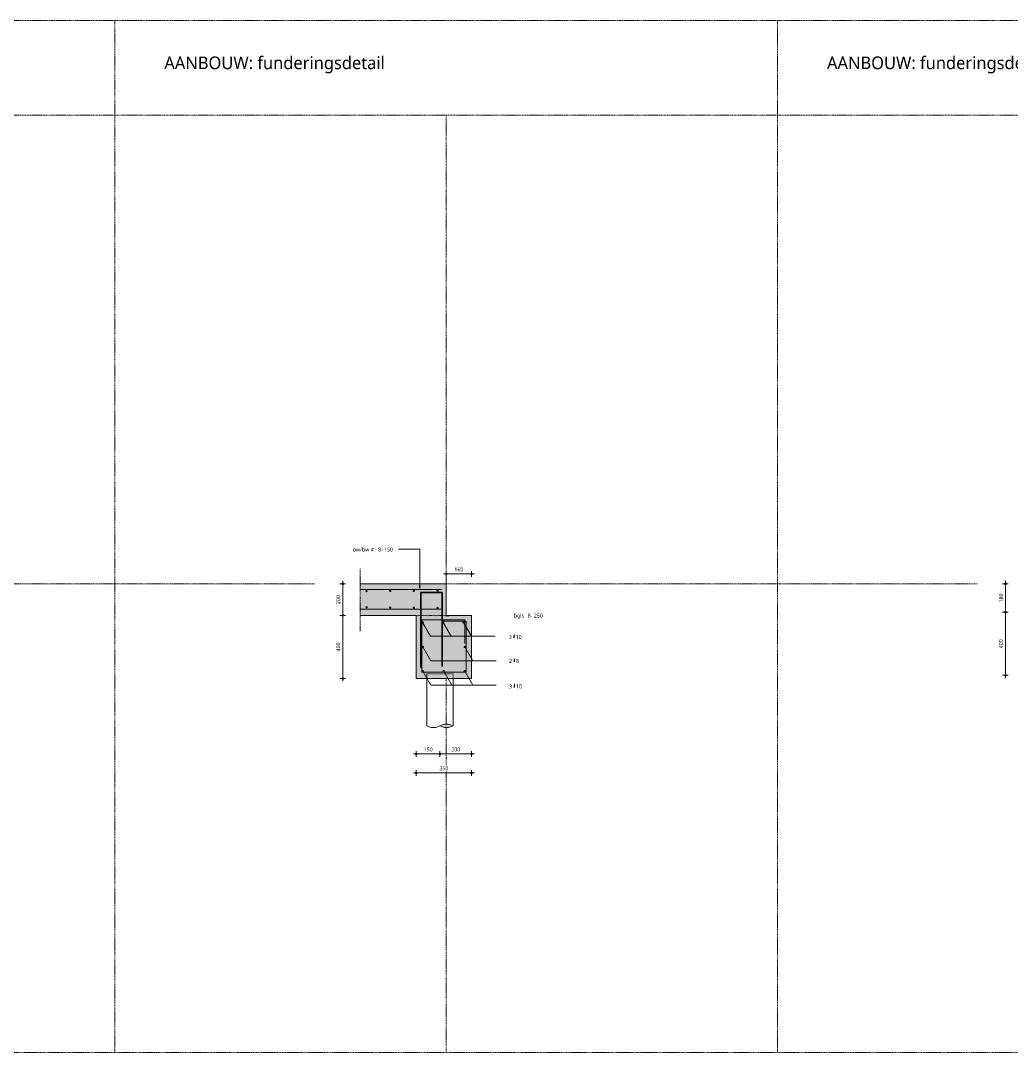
# Model space of a CAD drawing. Header units: millimetres. Extents: x -14163 to 55687, y -143 to 37302.
# Drawn here: x 42489 to 48768, y 7560 to 14100 of the extents above; entities that cross this region are included whole.
import ezdxf

# ---------------------------------------------------------------- set-up
doc = ezdxf.new("R2010")
doc.units = ezdxf.units.MM
doc.linetypes.add('Dash', pattern=[6.35, 3.175, -3.175])
doc.linetypes.add('MV_center', pattern=[15, 6, -3, 3, -3])
for name, color, linetype, lineweight in [('A-ANNO-DIMS', 211, 'Continuous', 13), ('A-ANNO-DIMS-10', 211, 'Continuous', 13), ('A-DETL', 90, 'Continuous', 13), ('A-DETL-GENF', 92, 'Continuous', 18), ('A-DETL-GENF-HDLN', 1, 'Dash', 18), ('A-DETL-IDEN', 3, 'Continuous', 18), ('A-DETL-MEDM', 33, 'Continuous', 18), ('G-ANNO-TEXT', 231, 'Continuous', 13)]:
    doc.layers.add(name, color=color, linetype=linetype, lineweight=lineweight)
doc.styles.add('Segoe UI_3', font='segoeui.ttf', dxfattribs={"height": 25})
doc.styles.add('Segoe UI_5', font='segoeui.ttf', dxfattribs={"height": 80})
doc.dimstyles.new('2_5_mm', dxfattribs={"dimscale": 304.8, "dimtxt": 26.184099, "dimasz": 0.032808, "dimexe": 0.059055, "dimexo": 0.0625, "dimgap": 0.029528, "dimtad": 1, "dimdec": 0, "dimzin": 0, "dimdsep": 46, "dimtxsty": 'Segoe UI_3', "dimblk1": 'DOTBLANK', "dimblk2": 'DOTBLANK', "dimsah": 1, "dimcen": 0.09, "dimdle": 0.059055, "dimazin": 0, "dimtfac": 1, "dimtdec": 4, "dimtix": 1, "dimtmove": 0, "dimatfit": 3, "dimfxl": 0.059055, "dimfxlon": 1, "dimtvp": 1, "dimtfill": 1, "dimtolj": 1, "dimtzin": 0, "dimarcsym": 2})
doc.dimstyles.new('2_5_mm_2', dxfattribs={"dimscale": 304.8, "dimtxt": 26.184099, "dimasz": 0.032808, "dimexe": 0.059055, "dimexo": 0.0625, "dimgap": 0.029528, "dimtad": 1, "dimdec": 0, "dimzin": 0, "dimdsep": 46, "dimtxsty": 'Segoe UI_3', "dimblk1": 'DOTBLANK', "dimblk2": 'DOTBLANK', "dimsah": 1, "dimcen": 0.09, "dimdle": 0.059055, "dimazin": 0, "dimtfac": 1, "dimtdec": 4, "dimtix": 1, "dimtmove": 0, "dimatfit": 3, "dimfxl": 0.059055, "dimfxlon": 1, "dimtvp": 1, "dimtfill": 1, "dimtolj": 1, "dimtzin": 0, "dimarcsym": 2})

# ---------------------------------------------------------------- blocks, each defined once
blk = doc.blocks.new('28 beugels - rond 8-4424730-Details Constructie')
at = {"layer": 'A-DETL-MEDM'}
for p, q in [((0, 332.1), (272, 332.1)), ((0, 0), (0, 332.1)), ((272, 332.1), (272, 182.1)), ((130, 324.1), (280, 324.1)), ((280, 324.1), (280, 0)), ((280, 0), (0, 0))]:
    blk.add_line(p, q, dxfattribs=at)
blk = doc.blocks.new('28 reeks_staven - Type 1-4438408-Details Constructie')
at = {"layer": 'A-DETL-GENF'}
for points in [[(0, -5), (1.3, -4.8), (2.5, -4.3), (3.5, -3.5), (4.3, -2.5), (4.8, -1.3), (5, 0), (4.8, 1.3), (4.3, 2.5), (3.5, 3.5), (2.5, 4.3), (1.3, 4.8), (0, 5), (-1.3, 4.8), (-2.5, 4.3), (-3.5, 3.5), (-4.3, 2.5), (-4.8, 1.3), (-5, 0), (-4.8, -1.3), (-4.3, -2.5), (-3.5, -3.5), (-2.5, -4.3), (-1.3, -4.8)], [(133.2, -5), (134.5, -4.8), (135.7, -4.3), (136.7, -3.5), (137.5, -2.5), (138, -1.3), (138.2, 0), (138, 1.3), (137.5, 2.5), (136.7, 3.5), (135.7, 4.3), (134.5, 4.8), (133.2, 5), (131.9, 4.8), (130.7, 4.3), (129.7, 3.5), (128.9, 2.5), (128.4, 1.3), (128.2, 0), (128.4, -1.3), (128.9, -2.5), (129.7, -3.5), (130.7, -4.3), (131.9, -4.8)], [(266.4, -5), (267.7, -4.8), (268.9, -4.3), (269.9, -3.5), (270.7, -2.5), (271.2, -1.3), (271.4, 0), (271.2, 1.3), (270.7, 2.5), (269.9, 3.5), (268.9, 4.3), (267.7, 4.8), (266.4, 5), (265.1, 4.8), (263.9, 4.3), (262.9, 3.5), (262.1, 2.5), (261.6, 1.3), (261.4, 0), (261.6, -1.3), (262.1, -2.5), (262.9, -3.5), (263.9, -4.3), (265.1, -4.8)]]:
    blk.add_hatch(color=256, dxfattribs=at).paths.add_polyline_path(points)
for p, q in [((0, 0), (50.7, -87.8)), ((133.2, 0), (183.9, -87.8)), ((266.4, 0), (317.1, -87.8)), ((50.7, -87.8), (466.4, -87.8))]:
    blk.add_line(p, q, dxfattribs=at)
at = {"layer": 'A-DETL-MEDM'}
for centre, start, end in [((0, 0), 360, 180), ((0, 0), 180, 360), ((133.2, 0), 0, 180), ((133.2, 0), 180, 360), ((266.4, 0), 0, 180), ((266.4, 0), 180, 360)]:
    blk.add_arc(centre, 5, start, end, dxfattribs=at)
blk = doc.blocks.new('NLRS_28_DI_net - Type 1-5063355-Details Constructie')
at = {"layer": 'A-DETL-GENF'}
for points in [[(55, 42), (54, 41.9), (53, 41.5), (52.2, 40.8), (51.5, 40), (51.1, 39), (51, 38), (51.1, 37), (51.5, 36), (52.2, 35.2), (53, 34.5), (54, 34.1), (55, 34), (56, 34.1), (57, 34.5), (57.8, 35.2), (58.5, 36), (58.9, 37), (59, 38), (58.9, 39), (58.5, 40), (57.8, 40.8), (57, 41.5), (56, 41.9)], [(205, 43), (204, 42.9), (203, 42.5), (202.2, 41.8), (201.5, 41), (201.1, 40), (201, 39), (201.1, 38), (201.5, 37), (202.2, 36.2), (203, 35.5), (204, 35.1), (205, 35), (206, 35.1), (207, 35.5), (207.8, 36.2), (208.5, 37), (208.9, 38), (209, 39), (208.9, 40), (208.5, 41), (207.8, 41.8), (207, 42.5), (206, 42.9)], [(355, 44), (354, 43.9), (353, 43.5), (352.2, 42.8), (351.5, 42), (351.1, 41), (351, 40), (351.1, 39), (351.5, 38), (352.2, 37.2), (353, 36.5), (354, 36.1), (355, 36), (356, 36.1), (357, 36.5), (357.8, 37.2), (358.5, 38), (358.9, 39), (359, 40), (358.9, 41), (358.5, 42), (357.8, 42.8), (357, 43.5), (356, 43.9)], [(505, 45), (504, 44.9), (503, 44.5), (502.2, 43.8), (501.5, 43), (501.1, 42), (501, 41), (501.1, 40), (501.5, 39), (502.2, 38.2), (503, 37.5), (504, 37.1), (505, 37), (506, 37.1), (507, 37.5), (507.8, 38.2), (508.5, 39), (508.9, 40), (509, 41), (508.9, 42), (508.5, 43), (507.8, 43.8), (507, 44.5), (506, 44.9)]]:
    blk.add_hatch(color=256, dxfattribs=at).paths.add_polyline_path(points)
at = {"layer": 'A-DETL-MEDM'}
blk.add_line((30, 30), (545, 30), dxfattribs=at)
for centre, start, end in [((55, 38), 0, 180), ((55, 38), 180, 360), ((205, 39), 0, 180), ((205, 39), 180, 0), ((355, 40), 0, 180), ((355, 40), 180, 0), ((505, 41), 0, 180), ((505, 41), 180, 0)]:
    blk.add_arc(centre, 4, start, end, dxfattribs=at)
blk = doc.blocks.new('NLRS_28_DI_net - Type 1-5063345-Details Constructie')
at = {"layer": 'A-DETL-GENF'}
for points in [[(55, -34), (54, -34.1), (53, -34.5), (52.2, -35.2), (51.5, -36), (51.1, -37), (51, -38), (51.1, -39), (51.5, -40), (52.2, -40.8), (53, -41.5), (54, -41.9), (55, -42), (56, -41.9), (57, -41.5), (57.8, -40.8), (58.5, -40), (58.9, -39), (59, -38), (58.9, -37), (58.5, -36), (57.8, -35.2), (57, -34.5), (56, -34.1)], [(205, -35), (204, -35.1), (203, -35.5), (202.2, -36.2), (201.5, -37), (201.1, -38), (201, -39), (201.1, -40), (201.5, -41), (202.2, -41.8), (203, -42.5), (204, -42.9), (205, -43), (206, -42.9), (207, -42.5), (207.8, -41.8), (208.5, -41), (208.9, -40), (209, -39), (208.9, -38), (208.5, -37), (207.8, -36.2), (207, -35.5), (206, -35.1)], [(355, -36), (354, -36.1), (353, -36.5), (352.2, -37.2), (351.5, -38), (351.1, -39), (351, -40), (351.1, -41), (351.5, -42), (352.2, -42.8), (353, -43.5), (354, -43.9), (355, -44), (356, -43.9), (357, -43.5), (357.8, -42.8), (358.5, -42), (358.9, -41), (359, -40), (358.9, -39), (358.5, -38), (357.8, -37.2), (357, -36.5), (356, -36.1)], [(505, -37), (504, -37.1), (503, -37.5), (502.2, -38.2), (501.5, -39), (501.1, -40), (501, -41), (501.1, -42), (501.5, -43), (502.2, -43.8), (503, -44.5), (504, -44.9), (505, -45), (506, -44.9), (507, -44.5), (507.8, -43.8), (508.5, -43), (508.9, -42), (509, -41), (508.9, -40), (508.5, -39), (507.8, -38.2), (507, -37.5), (506, -37.1)]]:
    blk.add_hatch(color=256, dxfattribs=at).paths.add_polyline_path(points)
at = {"layer": 'A-DETL-MEDM'}
blk.add_line((30, -30), (545, -30), dxfattribs=at)
for centre, start, end in [((55, -38), 360, 180), ((55, -38), 180, 360), ((205, -39), 360, 180), ((205, -39), 180, 360), ((355, -40), 360, 180), ((355, -40), 180, 360), ((505, -41), 0, 180), ((505, -41), 180, 360)]:
    blk.add_arc(centre, 4, start, end, dxfattribs=at)
blk = doc.blocks.new('28 reeks_staven - Type 1-4440450-Details Constructie')
at = {"layer": 'A-DETL-GENF'}
for points in [[(0, -4), (1, -3.9), (2, -3.5), (2.8, -2.8), (3.5, -2), (3.9, -1), (4, 0), (3.9, 1), (3.5, 2), (2.8, 2.8), (2, 3.5), (1, 3.9), (0, 4), (-1, 3.9), (-2, 3.5), (-2.8, 2.8), (-3.5, 2), (-3.9, 1), (-4, 0), (-3.9, -1), (-3.5, -2), (-2.8, -2.8), (-2, -3.5), (-1, -3.9)], [(266.4, -4), (267.4, -3.9), (268.4, -3.5), (269.2, -2.8), (269.9, -2), (270.3, -1), (270.4, 0), (270.3, 1), (269.9, 2), (269.2, 2.8), (268.4, 3.5), (267.4, 3.9), (266.4, 4), (265.4, 3.9), (264.4, 3.5), (263.6, 2.8), (262.9, 2), (262.5, 1), (262.4, 0), (262.5, -1), (262.9, -2), (263.6, -2.8), (264.4, -3.5), (265.4, -3.9)]]:
    blk.add_hatch(color=256, dxfattribs=at).paths.add_polyline_path(points)
for p, q in [((0, 0), (50.7, -87.8)), ((266.4, 0), (317.1, -87.8)), ((50.7, -87.8), (466.4, -87.8))]:
    blk.add_line(p, q, dxfattribs=at)
at = {"layer": 'A-DETL-MEDM'}
for centre, start, end in [((0, 0), 0, 180), ((266.4, 0), 0, 180), ((266.4, 0), 180, 360), ((0, 0), 180, 360)]:
    blk.add_arc(centre, 4, start, end, dxfattribs=at)
blk = doc.blocks.new('28 reeks_staven - Type 1-4440478-Details Constructie')
at = {"layer": 'A-DETL-GENF'}
for points in [[(0, -5), (1.3, -4.8), (2.5, -4.3), (3.5, -3.5), (4.3, -2.5), (4.8, -1.3), (5, 0), (4.8, 1.3), (4.3, 2.5), (3.5, 3.5), (2.5, 4.3), (1.3, 4.8), (0, 5), (-1.3, 4.8), (-2.5, 4.3), (-3.5, 3.5), (-4.3, 2.5), (-4.8, 1.3), (-5, 0), (-4.8, -1.3), (-4.3, -2.5), (-3.5, -3.5), (-2.5, -4.3), (-1.3, -4.8)], [(129.4, -5), (130.7, -4.8), (131.9, -4.3), (132.9, -3.5), (133.7, -2.5), (134.2, -1.3), (134.4, 0), (134.2, 1.3), (133.7, 2.5), (132.9, 3.5), (131.9, 4.3), (130.7, 4.8), (129.4, 5), (128.1, 4.8), (126.9, 4.3), (125.8, 3.5), (125.1, 2.5), (124.6, 1.3), (124.4, 0), (124.6, -1.3), (125.1, -2.5), (125.8, -3.5), (126.9, -4.3), (128.1, -4.8)], [(258.8, -5), (260.1, -4.8), (261.3, -4.3), (262.3, -3.5), (263.1, -2.5), (263.6, -1.3), (263.8, 0), (263.6, 1.3), (263.1, 2.5), (262.3, 3.5), (261.3, 4.3), (260.1, 4.8), (258.8, 5), (257.5, 4.8), (256.3, 4.3), (255.2, 3.5), (254.4, 2.5), (253.9, 1.3), (253.8, 0), (253.9, -1.3), (254.4, -2.5), (255.2, -3.5), (256.3, -4.3), (257.5, -4.8)]]:
    blk.add_hatch(color=256, dxfattribs=at).paths.add_polyline_path(points)
for p, q in [((0, 0), (50.7, -87.8)), ((129.4, 0), (180, -87.8)), ((258.8, 0), (309.4, -87.8)), ((50.7, -87.8), (458.8, -87.8))]:
    blk.add_line(p, q, dxfattribs=at)
at = {"layer": 'A-DETL-MEDM'}
for centre, start, end in [((0, 0), 0, 180), ((129.4, 0), 0, 180), ((258.8, 0), 0, 180), ((258.8, 0), 180, 360), ((0, 0), 180, 360), ((129.4, 0), 180, 360)]:
    blk.add_arc(centre, 5, start, end, dxfattribs=at)
blk = doc.blocks.new('NLRS_00_DI_maskeer - Type 1-4234382-Details Constructie')
at = {"layer": 'A-DETL-GENF', "linetype": 'MV_center'}
blk.add_line((300, 0), (-100, 0), dxfattribs=at)
blk = doc.blocks.new('17 paal_aanzicht - Type 1-3186683-Details Constructie')
at = {"layer": 'A-DETL-GENF', "linetype": 'Dash'}
blk.add_hatch(color=256, dxfattribs=at).paths.add_polyline_path([(42, -310.4), (52.9, -309.7), (63.6, -307.7), (74, -304.5), (84, -300), (74, -295.5), (63.6, -292.3), (52.9, -290.3), (42, -289.6), (31.1, -290.3), (20.4, -292.3), (10, -295.5), (0, -300), (10, -304.5), (20.4, -307.7), (31.1, -309.7)])
at = {"layer": 'A-DETL-GENF'}
for p, q in [((-84, 0), (-84, -300)), ((84, -300), (84, 0))]:
    blk.add_line(p, q, dxfattribs=at)
for centre, radius, start, end in [((-42, -230.9), 80.9, 238.70615, 301.29385), ((42, -379.9), 90.3, 62.28114, 117.71886), ((42, -379.9), 90.3, 62.28114, 117.71886), ((42, -220.1), 90.3, 242.28114, 297.71886)]:
    blk.add_arc(centre, radius, start, end, dxfattribs=at)
at = {"layer": 'A-DETL-GENF-HDLN'}
for p, q in [((-84, 0), (-84, 30)), ((-84, 30), (84, 30)), ((84, 30), (84, 0))]:
    blk.add_line(p, q, dxfattribs=at)
blk = doc.blocks.new('28_TAG_DI_wapening - 2_5 omschrijving_diameter_hoh-3658684-Details Constructie')
at = {"layer": 'A-DETL-IDEN'}
for p, q in [((-3.63, -1.31), (-2.23, 1.39)), ((-2.06, 0.84), (-2.97, 0.84)), ((-1.87, 1.21), (-2.78, 1.21))]:
    blk.add_line(p, q, dxfattribs=at)
blk.add_circle((-3.06, -0.22), 0.483, dxfattribs=at)
blk = doc.blocks.new('28_TAG_DI_wapening - 2_5 aantal_diameter-3658683-Details Constructie')
at = {"layer": 'A-DETL-IDEN'}
for p, q in [((-3.63, -1.31), (-2.23, 1.39)), ((-2.06, 0.84), (-2.97, 0.84)), ((-1.87, 1.21), (-2.78, 1.21))]:
    blk.add_line(p, q, dxfattribs=at)
blk.add_circle((-3.06, -0.22), 0.483, dxfattribs=at)
blk = doc.blocks.new('DIMBLOCK365-Details Constructie')
at = {"layer": 'A-ANNO-DIMS-10'}
for p, q in [((44531.1, 10329.9), (44513.1, 10329.9)), ((44531.1, 9911.9), (44531.1, 10329.9)), ((44531.1, 10329.9), (44549.1, 10329.9)), ((44531.1, 9929.9), (44513.1, 9929.9)), ((44531.1, 9929.9), (44549.1, 9929.9))]:
    blk.add_line(p, q, dxfattribs=at)
for centre in [(44531.1, 10329.9), (44531.1, 9929.9)]:
    blk.add_circle(centre, 5, dxfattribs=at)
at = {"layer": 'A-ANNO-DIMS-10', "color": 0, "insert": (44489.5, 10101.3), "char_height": 25, "width": 68.555, "attachment_point": 1, "rotation": 90, "line_spacing_factor": 1.142579, "style": 'Segoe UI_3', "bg_fill": 3, "box_fill_scale": 1.25, "bg_fill_color": 9, "bg_fill_true_color": 13158600, "bg_fill_transparency": 0}
blk.add_mtext('400', dxfattribs=at)
blk = doc.blocks.new('_DotBlank')
at = {"color": 0, "linetype": 'ByBlock', "lineweight": -2}
blk.add_line((-0.5, 0), (-1, 0), dxfattribs=at)
blk.add_circle((0, 0), 0.5, dxfattribs=at)
blk = doc.blocks.new('DIMBLOCK366-Details Constructie')
at = {"layer": 'A-ANNO-DIMS-10'}
for p, q in [((44531.1, 10529.9), (44513.1, 10529.9)), ((44531.1, 10329.9), (44531.1, 10547.9)), ((44531.1, 10529.9), (44549.1, 10529.9)), ((44531.1, 10329.9), (44513.1, 10329.9)), ((44531.1, 10329.9), (44549.1, 10329.9))]:
    blk.add_line(p, q, dxfattribs=at)
for centre in [(44531.1, 10529.9), (44531.1, 10329.9)]:
    blk.add_circle(centre, 5, dxfattribs=at)
at = {"layer": 'A-ANNO-DIMS-10', "color": 0, "insert": (44489.5, 10401.3), "char_height": 25, "width": 68.555, "attachment_point": 1, "rotation": 90, "line_spacing_factor": 1.142579, "style": 'Segoe UI_3', "bg_fill": 3, "box_fill_scale": 1.25, "bg_fill_color": 9, "bg_fill_true_color": 13158600, "bg_fill_transparency": 0}
blk.add_mtext('200', dxfattribs=at)
blk = doc.blocks.new('DIMBLOCK367-Details Constructie')
at = {"layer": 'A-ANNO-DIMS-10'}
for p, q in [((44979, 9331.3), (45365, 9331.3)), ((44997, 9331.3), (44997, 9349.3)), ((44997, 9331.3), (44997, 9313.3)), ((45347, 9331.3), (45347, 9349.3)), ((45347, 9331.3), (45347, 9313.3))]:
    blk.add_line(p, q, dxfattribs=at)
for centre in [(44997, 9331.3), (45347, 9331.3)]:
    blk.add_circle(centre, 5, dxfattribs=at)
at = {"layer": 'A-ANNO-DIMS-10', "color": 0, "insert": (45143.4, 9372.9), "char_height": 25, "width": 68.555, "attachment_point": 1, "line_spacing_factor": 1.142579, "style": 'Segoe UI_3', "bg_fill": 3, "box_fill_scale": 1.25, "bg_fill_color": 9, "bg_fill_true_color": 13158600, "bg_fill_transparency": 0}
blk.add_mtext('350', dxfattribs=at)
blk = doc.blocks.new('DIMBLOCK368-Details Constructie')
at = {"layer": 'A-ANNO-DIMS-10'}
for p, q in [((45187, 10592.4), (45187, 10610.4)), ((45347, 10592.4), (45347, 10610.4)), ((45169, 10592.4), (45365, 10592.4)), ((45187, 10592.4), (45187, 10574.4)), ((45347, 10592.4), (45347, 10574.4))]:
    blk.add_line(p, q, dxfattribs=at)
for centre in [(45187, 10592.4), (45347, 10592.4)]:
    blk.add_circle(centre, 5, dxfattribs=at)
at = {"layer": 'A-ANNO-DIMS-10', "color": 0, "insert": (45238.4, 10634), "char_height": 25, "width": 68.555, "attachment_point": 1, "line_spacing_factor": 1.142579, "style": 'Segoe UI_3', "bg_fill": 3, "box_fill_scale": 1.25, "bg_fill_color": 9, "bg_fill_true_color": 13158600, "bg_fill_transparency": 0}
blk.add_mtext('160', dxfattribs=at)
blk = doc.blocks.new('DIMBLOCK369-Details Constructie')
at = {"layer": 'A-ANNO-DIMS-10'}
for p, q in [((44531.1, 10529.9), (44513.1, 10529.9)), ((44531.1, 10547.9), (44531.1, 10311.9)), ((44531.1, 10529.9), (44549.1, 10529.9)), ((44531.1, 10329.9), (44513.1, 10329.9)), ((44531.1, 10329.9), (44549.1, 10329.9))]:
    blk.add_line(p, q, dxfattribs=at)
for centre in [(44531.1, 10529.9), (44531.1, 10329.9)]:
    blk.add_circle(centre, 5, dxfattribs=at)
at = {"layer": 'A-ANNO-DIMS-10', "color": 0, "insert": (44489.5, 10401.3), "char_height": 25, "width": 68.555, "attachment_point": 1, "rotation": 90, "line_spacing_factor": 1.142579, "style": 'Segoe UI_3', "bg_fill": 3, "box_fill_scale": 1.25, "bg_fill_color": 9, "bg_fill_true_color": 13158600, "bg_fill_transparency": 0}
blk.add_mtext('200', dxfattribs=at)
blk = doc.blocks.new('DIMBLOCK370-Details Constructie')
at = {"layer": 'A-ANNO-DIMS-10'}
for p, q in [((44979, 9451.3), (45147, 9451.3)), ((44997, 9451.3), (44997, 9469.3)), ((44997, 9451.3), (44997, 9433.3)), ((45147, 9451.3), (45147, 9469.3)), ((45147, 9451.3), (45147, 9433.3))]:
    blk.add_line(p, q, dxfattribs=at)
for centre in [(44997, 9451.3), (45147, 9451.3)]:
    blk.add_circle(centre, 5, dxfattribs=at)
at = {"layer": 'A-ANNO-DIMS-10', "color": 0, "insert": (45043.4, 9492.9), "char_height": 25, "width": 68.555, "attachment_point": 1, "line_spacing_factor": 1.142579, "style": 'Segoe UI_3', "bg_fill": 3, "box_fill_scale": 1.25, "bg_fill_color": 9, "bg_fill_true_color": 13158600, "bg_fill_transparency": 0}
blk.add_mtext('150', dxfattribs=at)
blk = doc.blocks.new('DIMBLOCK371-Details Constructie')
at = {"layer": 'A-ANNO-DIMS-10'}
for p, q in [((45147, 9451.3), (45147, 9469.3)), ((45147, 9451.3), (45365, 9451.3)), ((45147, 9451.3), (45147, 9433.3)), ((45347, 9451.3), (45347, 9469.3)), ((45347, 9451.3), (45347, 9433.3))]:
    blk.add_line(p, q, dxfattribs=at)
for centre in [(45147, 9451.3), (45347, 9451.3)]:
    blk.add_circle(centre, 5, dxfattribs=at)
at = {"layer": 'A-ANNO-DIMS-10', "color": 0, "insert": (45218.4, 9492.9), "char_height": 25, "width": 68.555, "attachment_point": 1, "line_spacing_factor": 1.142579, "style": 'Segoe UI_3', "bg_fill": 3, "box_fill_scale": 1.25, "bg_fill_color": 9, "bg_fill_true_color": 13158600, "bg_fill_transparency": 0}
blk.add_mtext('200', dxfattribs=at)
blk = doc.blocks.new('DIMBLOCK372-Details Constructie')
at = {"layer": 'A-ANNO-DIMS-10'}
for p, q in [((48731.1, 10349.9), (48713.1, 10349.9)), ((48731.1, 9931.9), (48731.1, 10349.9)), ((48731.1, 10349.9), (48749.1, 10349.9)), ((48731.1, 9949.9), (48713.1, 9949.9)), ((48731.1, 9949.9), (48749.1, 9949.9))]:
    blk.add_line(p, q, dxfattribs=at)
for centre in [(48731.1, 10349.9), (48731.1, 9949.9)]:
    blk.add_circle(centre, 5, dxfattribs=at)
at = {"layer": 'A-ANNO-DIMS-10', "color": 0, "insert": (48689.5, 10121.3), "char_height": 25, "width": 68.555, "attachment_point": 1, "rotation": 90, "line_spacing_factor": 1.142579, "style": 'Segoe UI_3', "bg_fill": 3, "box_fill_scale": 1.25, "bg_fill_color": 9, "bg_fill_true_color": 13158600, "bg_fill_transparency": 0}
blk.add_mtext('400', dxfattribs=at)
blk = doc.blocks.new('DIMBLOCK373-Details Constructie')
at = {"layer": 'A-ANNO-DIMS-10'}
for p, q in [((48731.1, 10529.9), (48713.1, 10529.9)), ((48731.1, 10349.9), (48731.1, 10547.9)), ((48731.1, 10529.9), (48749.1, 10529.9)), ((48731.1, 10349.9), (48713.1, 10349.9)), ((48731.1, 10349.9), (48749.1, 10349.9))]:
    blk.add_line(p, q, dxfattribs=at)
for centre in [(48731.1, 10529.9), (48731.1, 10349.9)]:
    blk.add_circle(centre, 5, dxfattribs=at)
at = {"layer": 'A-ANNO-DIMS-10', "color": 0, "insert": (48689.5, 10411.3), "char_height": 25, "width": 68.555, "attachment_point": 1, "rotation": 90, "line_spacing_factor": 1.142579, "style": 'Segoe UI_3', "bg_fill": 3, "box_fill_scale": 1.25, "bg_fill_color": 9, "bg_fill_true_color": 13158600, "bg_fill_transparency": 0}
blk.add_mtext('180', dxfattribs=at)
blk = doc.blocks.new('DIMBLOCK376-Details Constructie')
at = {"layer": 'A-ANNO-DIMS-10'}
for p, q in [((48731.1, 10529.9), (48713.1, 10529.9)), ((48731.1, 10547.9), (48731.1, 10331.9)), ((48731.1, 10529.9), (48749.1, 10529.9)), ((48731.1, 10349.9), (48713.1, 10349.9)), ((48731.1, 10349.9), (48749.1, 10349.9))]:
    blk.add_line(p, q, dxfattribs=at)
for centre in [(48731.1, 10529.9), (48731.1, 10349.9)]:
    blk.add_circle(centre, 5, dxfattribs=at)
at = {"layer": 'A-ANNO-DIMS-10', "color": 0, "insert": (48689.5, 10411.3), "char_height": 25, "width": 68.555, "attachment_point": 1, "rotation": 90, "line_spacing_factor": 1.142579, "style": 'Segoe UI_3', "bg_fill": 3, "box_fill_scale": 1.25, "bg_fill_color": 9, "bg_fill_true_color": 13158600, "bg_fill_transparency": 0}
blk.add_mtext('180', dxfattribs=at)

msp = doc.modelspace()

# ---------------------------------------------------------------- hatches: boundary and pattern name
at = {"layer": 'A-DETL-GENF'}
h = msp.add_hatch(color=9, dxfattribs=at)
h.paths.add_polyline_path([(45300.5, 9929.9), (45347, 9929.9), (45347, 10329.9), (45187, 10329.9), (45187, 10529.9), (44642, 10529.9), (44642, 10329.9), (44997, 10329.9), (44997, 9929.9), (45299.2, 9929.9)])
h.paths.add_polyline_path([(45304, 9970.9), (45302.7, 9971), (45301.5, 9971.5), (45300.5, 9972.3), (45299.7, 9973.4), (45299.2, 9974.6), (45299, 9975.9), (45299.2, 9977.2), (45299.7, 9978.4), (45300.5, 9979.4), (45301.5, 9980.2), (45302.7, 9980.7), (45304, 9980.9), (45305.3, 9980.7), (45306.5, 9980.2), (45307.5, 9979.4), (45308.3, 9978.4), (45308.8, 9977.2), (45309, 9975.9), (45308.8, 9974.6), (45308.3, 9973.4), (45307.5, 9972.3), (45306.5, 9971.5), (45305.3, 9971)])
h.paths.add_polyline_path([(45170.8, 9970.9), (45169.5, 9971), (45168.3, 9971.5), (45167.3, 9972.3), (45166.5, 9973.4), (45166, 9974.6), (45165.8, 9975.9), (45166, 9977.2), (45166.5, 9978.4), (45167.3, 9979.4), (45168.3, 9980.2), (45169.5, 9980.7), (45170.8, 9980.9), (45172.1, 9980.7), (45173.3, 9980.2), (45174.3, 9979.4), (45175.1, 9978.4), (45175.6, 9977.2), (45175.8, 9975.9), (45175.6, 9974.6), (45175.1, 9973.4), (45174.3, 9972.3), (45173.3, 9971.5), (45172.1, 9971)])
h.paths.add_polyline_path([(45037.6, 9970.9), (45036.3, 9971), (45035.1, 9971.5), (45034.1, 9972.3), (45033.3, 9973.4), (45032.8, 9974.6), (45032.6, 9975.9), (45032.8, 9977.2), (45033.3, 9978.4), (45034.1, 9979.4), (45035.1, 9980.2), (45036.3, 9980.7), (45037.6, 9980.9), (45038.9, 9980.7), (45040.1, 9980.2), (45041.2, 9979.4), (45041.9, 9978.4), (45042.4, 9977.2), (45042.6, 9975.9), (45042.4, 9974.6), (45041.9, 9973.4), (45041.2, 9972.3), (45040.1, 9971.5), (45038.9, 9971)])
h.paths.add_polyline_path([(45037.6, 10125.9), (45036.6, 10126), (45035.6, 10126.4), (45034.8, 10127), (45034.1, 10128), (45033.8, 10128.8), (45033.6, 10129.9), (45033.8, 10130.9), (45034.2, 10131.9), (45034.8, 10132.7), (45035.6, 10133.3), (45036.6, 10133.7), (45037.6, 10133.9), (45038.7, 10133.7), (45039.6, 10133.3), (45040.4, 10132.7), (45041.1, 10131.9), (45041.5, 10130.9), (45041.6, 10129.9), (45041.5, 10128.8), (45041.1, 10127.9), (45040.4, 10127), (45039.6, 10126.4), (45038.7, 10126)])
h.paths.add_polyline_path([(45304, 10125.9), (45303, 10126), (45302, 10126.4), (45301.2, 10127), (45300.5, 10127.9), (45300.1, 10128.8), (45300, 10129.9), (45300.1, 10130.9), (45300.5, 10131.9), (45301.2, 10132.7), (45302, 10133.3), (45303, 10133.7), (45304, 10133.9), (45305, 10133.7), (45306, 10133.3), (45306.8, 10132.7), (45307.5, 10131.9), (45307.9, 10130.9), (45308, 10129.9), (45307.9, 10128.8), (45307.5, 10127.9), (45306.8, 10127), (45306, 10126.4), (45305, 10126)])
h.paths.add_polyline_path([(45166.4, 10280.2), (45165.1, 10280.4), (45163.8, 10281), (45162.9, 10281.7), (45162.1, 10282.7), (45161.6, 10283.9), (45161.4, 10285.2), (45161.6, 10286.5), (45162.1, 10287.7), (45162.9, 10288.7), (45163.9, 10289.5), (45165.1, 10290), (45166.4, 10290.2), (45168, 10289.9), (45168.9, 10289.5), (45169.9, 10288.7), (45170.7, 10287.7), (45171.2, 10286.5), (45171.4, 10285.2), (45171.2, 10283.9), (45170.7, 10282.7), (45169.9, 10281.7), (45168.9, 10280.9), (45167.7, 10280.4)])
h.paths.add_polyline_path([(45037, 10280.2), (45035.7, 10280.4), (45034.5, 10280.9), (45033.5, 10281.7), (45032.7, 10282.7), (45032.2, 10283.9), (45032, 10285.2), (45032.2, 10286.5), (45032.7, 10287.7), (45033.5, 10288.7), (45034.5, 10289.5), (45035.7, 10290), (45037, 10290.2), (45038.3, 10290), (45039.5, 10289.5), (45040.5, 10288.7), (45041.3, 10287.7), (45041.8, 10286.5), (45042, 10285.2), (45041.8, 10283.9), (45041.3, 10282.7), (45040.5, 10281.7), (45039.5, 10280.9), (45038.3, 10280.4)])
h.paths.add_polyline_path([(45295.8, 10280.2), (45294.5, 10280.4), (45293.3, 10280.9), (45292.2, 10281.7), (45291.4, 10282.7), (45290.9, 10283.9), (45290.8, 10285.2), (45290.9, 10286.5), (45291.4, 10287.7), (45292.2, 10288.7), (45293.3, 10289.5), (45294.5, 10290), (45295.8, 10290.2), (45297.1, 10290), (45298.3, 10289.5), (45299.3, 10288.7), (45300.1, 10287.7), (45300.6, 10286.5), (45300.8, 10285.2), (45300.6, 10283.9), (45300.1, 10282.7), (45299.3, 10281.7), (45298.3, 10280.9), (45297.1, 10280.4)])
h.paths.add_polyline_path([(45132, 10373.9), (45131, 10374), (45130, 10374.4), (45129.2, 10375), (45128.5, 10375.9), (45128.1, 10376.8), (45128, 10377.9), (45128.1, 10378.9), (45128.5, 10379.9), (45129.2, 10380.7), (45130, 10381.3), (45131, 10381.7), (45132, 10381.9), (45133, 10381.7), (45134, 10381.3), (45134.8, 10380.7), (45135.5, 10379.9), (45135.9, 10378.9), (45136, 10377.9), (45135.9, 10376.8), (45135.5, 10375.9), (45134.8, 10375), (45134, 10374.4), (45133, 10374)])
h.paths.add_polyline_path([(44982, 10374.9), (44981, 10375), (44980, 10375.4), (44979.2, 10376), (44978.5, 10376.9), (44978.1, 10377.8), (44978, 10378.9), (44978.1, 10379.9), (44978.5, 10380.9), (44979.2, 10381.7), (44980, 10382.3), (44981, 10382.7), (44982, 10382.9), (44983, 10382.7), (44984, 10382.3), (44984.8, 10381.7), (44985.5, 10380.9), (44985.9, 10379.9), (44986, 10378.9), (44985.9, 10377.8), (44985.5, 10376.9), (44984.8, 10376), (44984, 10375.4), (44983, 10375)])
h.paths.add_polyline_path([(44832, 10375.9), (44831, 10376), (44830, 10376.4), (44829.2, 10377), (44828.5, 10377.9), (44828.1, 10378.8), (44828, 10379.9), (44828.1, 10380.9), (44828.5, 10381.9), (44829.2, 10382.7), (44830, 10383.3), (44831, 10383.7), (44832, 10383.9), (44833, 10383.7), (44834, 10383.3), (44834.8, 10382.7), (44835.5, 10381.9), (44835.9, 10380.9), (44836, 10379.9), (44835.9, 10378.8), (44835.5, 10377.9), (44834.8, 10377), (44834, 10376.4), (44833, 10376)])
h.paths.add_polyline_path([(44682, 10376.9), (44681, 10377), (44680, 10377.4), (44679.2, 10378), (44678.5, 10378.9), (44678.1, 10379.8), (44678, 10380.9), (44678.1, 10381.9), (44678.5, 10382.9), (44679.2, 10383.7), (44680, 10384.3), (44681, 10384.7), (44682, 10384.9), (44683, 10384.7), (44684, 10384.3), (44684.8, 10383.7), (44685.5, 10382.9), (44685.9, 10381.9), (44686, 10380.9), (44685.9, 10379.8), (44685.5, 10378.9), (44684.8, 10378), (44684, 10377.4), (44683, 10377)])
h.paths.add_polyline_path([(44682, 10479.9), (44681, 10480), (44680, 10480.4), (44679.2, 10481), (44678.5, 10481.9), (44678.1, 10482.8), (44678, 10483.9), (44678.1, 10484.9), (44678.5, 10485.9), (44679.2, 10486.7), (44680, 10487.3), (44681, 10487.7), (44682, 10487.9), (44683, 10487.7), (44684, 10487.3), (44684.8, 10486.7), (44685.5, 10485.9), (44685.9, 10484.9), (44686, 10483.9), (44685.9, 10482.8), (44685.5, 10481.9), (44684.8, 10481), (44684, 10480.4), (44683, 10480)])
h.paths.add_polyline_path([(44832, 10480.9), (44831, 10481), (44830, 10481.4), (44829.2, 10482), (44828.5, 10483), (44828.1, 10483.8), (44828, 10484.9), (44828.1, 10485.9), (44828.5, 10486.9), (44829.4, 10487.9), (44830, 10488.3), (44831, 10488.7), (44832, 10488.9), (44833.1, 10488.7), (44834, 10488.3), (44834.8, 10487.7), (44835.5, 10486.9), (44835.9, 10485.9), (44836, 10484.8), (44835.9, 10483.8), (44835.5, 10482.9), (44834.6, 10481.9), (44834, 10481.4), (44833, 10481)])
h.paths.add_polyline_path([(44982, 10481.9), (44981, 10482), (44980, 10482.4), (44979.2, 10483), (44978.5, 10483.9), (44978.1, 10484.8), (44978, 10485.9), (44978.1, 10486.9), (44978.5, 10487.9), (44979.2, 10488.7), (44980, 10489.3), (44981, 10489.7), (44982, 10489.9), (44983, 10489.7), (44984, 10489.3), (44984.8, 10488.7), (44985.5, 10487.9), (44985.9, 10486.9), (44986, 10485.9), (44985.9, 10484.8), (44985.5, 10483.9), (44984.8, 10483), (44984, 10482.4), (44983, 10482)])
h.paths.add_polyline_path([(45132, 10482.9), (45131, 10483), (45130, 10483.4), (45129.2, 10484), (45128.5, 10484.9), (45128.1, 10485.8), (45128, 10486.9), (45128.1, 10487.9), (45128.5, 10488.9), (45129.2, 10489.7), (45130, 10490.3), (45131, 10490.7), (45132, 10490.9), (45133, 10490.7), (45134, 10490.3), (45134.8, 10489.7), (45135.5, 10488.9), (45135.9, 10487.9), (45136, 10486.9), (45135.9, 10485.8), (45135.5, 10484.9), (45134.8, 10484), (45134, 10483.4), (45133, 10483)])
at = {"layer": 'A-DETL-IDEN'}
msp.add_hatch(color=256, dxfattribs=at).paths.add_polyline_path([(45018.6, 10500.2), (45021.8, 10518.2), (45015.5, 10518.2)])

# ---------------------------------------------------------------- linework, layer by layer
at = {"layer": 'A-DETL', "linetype": 'MV_center', "lineweight": 18}
for p, q in [((38887, 14099.9), (43087, 14099.9)), ((43087, 14099.9), (43087, 7559.9)), ((43087, 14099.9), (43087, 7559.9)), ((43087, 14099.9), (47287, 14099.9)), ((47287, 14099.9), (47287, 7559.9)), ((47287, 14099.9), (47287, 7559.9)), ((47287, 14099.9), (51487, 14099.9)), ((38887, 13499.9), (43087, 13499.9)), ((43087, 13499.9), (47287, 13499.9)), ((45187, 10529.9), (45187, 13499.9)), ((47287, 13499.9), (51487, 13499.9)), ((38887, 10529.9), (43087, 10529.9)), ((43087, 10529.9), (44352.3, 10529.9)), ((45187, 10529.9), (47287, 10529.9)), ((47287, 10529.9), (48552.3, 10529.9)), ((45187, 9640.1), (45187, 9929.9)), ((45187, 7559.9), (45187, 9619.6)), ((43087, 7559.9), (38887, 7559.9)), ((47287, 7559.9), (43087, 7559.9)), ((51487, 7559.9), (47287, 7559.9))]:
    msp.add_line(p, q, dxfattribs=at)
at = {"layer": 'A-DETL', "lineweight": 18}
for p, q in [((45187, 10529.9), (44642, 10529.9)), ((45187, 10329.9), (45187, 10529.9)), ((45187, 10509.9), (45187, 10324.8)), ((44642, 10329.9), (44997, 10329.9)), ((44997, 10329.9), (44997, 9929.9)), ((44997, 10329.9), (45003, 10327.1)), ((45003, 10327.1), (45013.5, 10332)), ((45013.5, 10332), (45018.9, 10329.4)), ((45018.9, 10329.4), (45033.9, 10328.1)), ((45033.9, 10328.1), (45041, 10331.4)), ((45041, 10331.4), (45059.1, 10329.9)), ((45059.1, 10329.9), (45065, 10327.1)), ((45065, 10327.1), (45075.5, 10332)), ((45075.5, 10332), (45081, 10329.4)), ((45081, 10329.4), (45096, 10328.1)), ((45096, 10328.1), (45103.1, 10331.4)), ((45103.1, 10331.4), (45121.1, 10329.9)), ((45121.1, 10329.9), (45127.1, 10327.1)), ((45127.1, 10327.1), (45137.6, 10332)), ((45137.6, 10332), (45143.1, 10329.4)), ((45143.1, 10329.4), (45158, 10328.1)), ((45158, 10328.1), (45165.1, 10331.4)), ((45165.1, 10331.4), (45183.2, 10329.9)), ((45183.2, 10329.9), (45189.2, 10327.1)), ((45347, 10329.9), (45187, 10329.9)), ((45220.1, 10328.1), (45187, 10324.8)), ((45189.2, 10327.1), (45199.7, 10332)), ((45199.7, 10332), (45205.1, 10329.4)), ((45205.1, 10329.4), (45220.1, 10328.1)), ((45347, 9929.9), (45347, 10329.9)), ((44997, 9929.9), (45347, 9929.9))]:
    msp.add_line(p, q, dxfattribs=at)
at = {"layer": 'A-DETL', "lineweight": 35}
for p, q in [((45026.1, 10474.9), (45161.1, 10474.9)), ((45026.1, 10474.9), (45026.1, 9999.9)), ((45161.1, 10474.9), (45161.1, 10004.9))]:
    msp.add_line(p, q, dxfattribs=at)
at = {"layer": 'A-DETL-IDEN'}
for p, q in [((45018.6, 10749.3), (44855.6, 10749.1)), ((45018.6, 10500.2), (45018.6, 10749.3)), ((45021.8, 10518.2), (45015.5, 10518.2)), ((45015.5, 10518.2), (45018.6, 10500.2)), ((45018.6, 10500.2), (45021.8, 10518.2))]:
    msp.add_line(p, q, dxfattribs=at)

# ---------------------------------------------------------------- block references
at = {"layer": 'A-DETL-GENF', "linetype": 'MV_center', "rotation": 270}
msp.add_blockref('NLRS_00_DI_maskeer - Type 1-4234382-Details Constructie', (44642, 10529.9), dxfattribs=at)
at = {"layer": 'A-DETL-GENF'}
for name, p in [('28 reeks_staven - Type 1-4440478-Details Constructie', (45037, 10285.2)), ('28 reeks_staven - Type 1-4440450-Details Constructie', (45037.6, 10129.9)), ('28 reeks_staven - Type 1-4438408-Details Constructie', (45037.6, 9975.9))]:
    msp.add_blockref(name, p, dxfattribs=at)
at = {"layer": 'A-DETL-GENF-HDLN'}
msp.add_blockref('17 paal_aanzicht - Type 1-3186683-Details Constructie', (45147, 9929.9), dxfattribs=at)
at = {"layer": 'A-DETL-IDEN', "xscale": 9.999999999999996, "yscale": 9.999999999999996, "zscale": 9.999999999999996}
for name, p in [('28_TAG_DI_wapening - 2_5 omschrijving_diameter_hoh-3658684-Details Constructie', (44772, 10748.9)), ('28_TAG_DI_wapening - 2_5 omschrijving_diameter_hoh-3658684-Details Constructie', (45720.8, 10330.2)), ('28_TAG_DI_wapening - 2_5 aantal_diameter-3658683-Details Constructie', (45644.3, 10194.7)), ('28_TAG_DI_wapening - 2_5 aantal_diameter-3658683-Details Constructie', (45646.6, 10042.4)), ('28_TAG_DI_wapening - 2_5 aantal_diameter-3658683-Details Constructie', (45646.6, 9880.8))]:
    msp.add_blockref(name, p, dxfattribs=at)
at = {"layer": 'A-DETL-MEDM', "rotation": 180}
for name, p in [('NLRS_28_DI_net - Type 1-5063355-Details Constructie', (45187, 10524.9)), ('NLRS_28_DI_net - Type 1-5063345-Details Constructie', (45187, 10339.9))]:
    msp.add_blockref(name, p, dxfattribs=at)
at = {"layer": 'A-DETL-MEDM'}
msp.add_blockref('28 beugels - rond 8-4424730-Details Constructie', (45032, 9969.9), dxfattribs=at)

# ---------------------------------------------------------------- texts
at = {"layer": 'G-ANNO-TEXT', "color": 7, "char_height": 80, "width": 1754.092, "attachment_point": 1, "style": 'Segoe UI_5'}
for insert in [(43399.8, 13872.3), (47599.8, 13872.3)]:
    msp.add_mtext('AANBOUW: funderingsdetail', dxfattribs=dict(at, insert=insert))

# ---------------------------------------------------------------- dimensions: what is measured, and where the dimension line sits
at = {"layer": 'A-ANNO-DIMS'}
for base, p1, p2, dimstyle, picture, middle in [((44531.1, 10329.9), (44549.1, 9929.9), (44549.1, 10329.9), '2_5_mm', 'DIMBLOCK365-Details Constructie', (44509.2, 10129.9)), ((48731.1, 10349.9), (48749.1, 9949.9), (48749.1, 10349.9), '2_5_mm_2', 'DIMBLOCK372-Details Constructie', (48709.2, 10149.9))]:
    dim = msp.add_linear_dim(base=base, p1=p1, p2=p2, angle=90, dimstyle=dimstyle, override={"dimpost": '<>', "dimfxl": 400}, dxfattribs=at)
    dim.commit()
    dim.dimension.update_dxf_attribs({"geometry": picture, "text_midpoint": middle})
dim = msp.add_linear_dim(base=(45147, 9451.3), p1=(44997, 9469.3), p2=(45147, 9469.3), dimstyle='2_5_mm_2', override={"dimpost": '<>', "dimfxl": 150}, dxfattribs=at)
dim.commit()
dim.dimension.update_dxf_attribs({"geometry": 'DIMBLOCK370-Details Constructie', "text_midpoint": (45072, 9473.3)})

# ---------------------------------------------------------------- next in the draw order: texts
at = {"layer": 'A-DETL-IDEN', "lineweight": 13, "char_height": 25, "attachment_point": 1, "style": 'Segoe UI_3', "bg_fill": 3, "box_fill_scale": 1.25, "bg_fill_color": 9, "bg_fill_true_color": 13158600, "bg_fill_transparency": 0}
for s, insert, width in [('ow/bw #', (44594.1, 10759.9), 164.346), ('bgls', (45614.3, 10341.2), 77.764), ('10', (45626.7, 10205.7), 46.498), ('8', (45629, 10053.4), 23.249), ('10', (45629, 9891.8), 46.498)]:
    msp.add_mtext(s, dxfattribs=dict(at, insert=insert, width=width))

# ---------------------------------------------------------------- next in the draw order: dimensions: what is measured, and where the dimension line sits
at = {"layer": 'A-ANNO-DIMS'}
for base, p1, p2, dimstyle, override, picture, middle in [((45347, 10592.4), (45187, 10574.4), (45347, 10574.4), '2_5_mm', {"dimpost": '<>', "dimfxl": 160}, 'DIMBLOCK368-Details Constructie', (45267, 10614.4)), ((45347, 9451.3), (45147, 9469.3), (45347, 9469.3), '2_5_mm_2', {"dimpost": '<>', "dimfxl": 200}, 'DIMBLOCK371-Details Constructie', (45247, 9473.2)), ((45347, 9331.3), (44997, 9349.3), (45347, 9349.3), '2_5_mm', {"dimpost": '<>', "dimfxl": 350}, 'DIMBLOCK367-Details Constructie', (45172, 9353.2))]:
    dim = msp.add_linear_dim(base=base, p1=p1, p2=p2, dimstyle=dimstyle, override=override, dxfattribs=at)
    dim.commit()
    dim.dimension.update_dxf_attribs({"geometry": picture, "text_midpoint": middle})
for base, p1, p2, dimstyle, override, picture, middle in [((44531.1, 10529.9), (44549.1, 10329.9), (44513.1, 10529.9), '2_5_mm', {"dimpost": '<>', "dimfxl": 203.214173}, 'DIMBLOCK366-Details Constructie', (44509.2, 10429.9)), ((48731.1, 10529.9), (48749.1, 10349.9), (48713.1, 10529.9), '2_5_mm_2', {"dimpost": '<>', "dimfxl": 183.564702}, 'DIMBLOCK373-Details Constructie', (48709.1, 10439.9))]:
    dim = msp.add_linear_dim(base=base, p1=p1, p2=p2, angle=90, dimstyle=dimstyle, override=override, dxfattribs=at)
    dim.commit()
    dim.dimension.update_dxf_attribs({"geometry": picture, "text_midpoint": middle})

# ---------------------------------------------------------------- next in the draw order: texts
at = {"layer": 'A-DETL-IDEN', "lineweight": 13, "char_height": 25, "attachment_point": 1, "style": 'Segoe UI_3', "bg_fill": 3, "box_fill_scale": 1.25, "bg_fill_color": 9, "bg_fill_true_color": 13158600, "bg_fill_transparency": 0}
for s, insert, width in [('8- 150', (44754.4, 10759.9), 121.856), ('8- 250', (45703.2, 10341.2), 121.856), ('3', (45582.8, 10205.7), 23.249), ('2', (45585.1, 10053.4), 23.249), ('3', (45585.1, 9891.8), 23.249)]:
    msp.add_mtext(s, dxfattribs=dict(at, insert=insert, width=width))

# ---------------------------------------------------------------- next in the draw order: dimensions: what is measured, and where the dimension line sits
at = {"layer": 'A-ANNO-DIMS'}
for base, p1, p2, dimstyle, override, picture, middle in [((44531.1, 10329.9), (44549.1, 10529.9), (44549.1, 10329.9), '2_5_mm', {"dimpost": '<>', "dimfxl": 200}, 'DIMBLOCK369-Details Constructie', (44509.2, 10429.9)), ((48731.1, 10349.9), (48749.1, 10529.9), (48749.1, 10349.9), '2_5_mm_2', {"dimpost": '<>', "dimfxl": 180}, 'DIMBLOCK376-Details Constructie', (48709.1, 10439.9))]:
    dim = msp.add_linear_dim(base=base, p1=p1, p2=p2, angle=90, dimstyle=dimstyle, override=override, dxfattribs=at)
    dim.commit()
    dim.dimension.update_dxf_attribs({"geometry": picture, "text_midpoint": middle})

doc.saveas('drawing.dxf')
